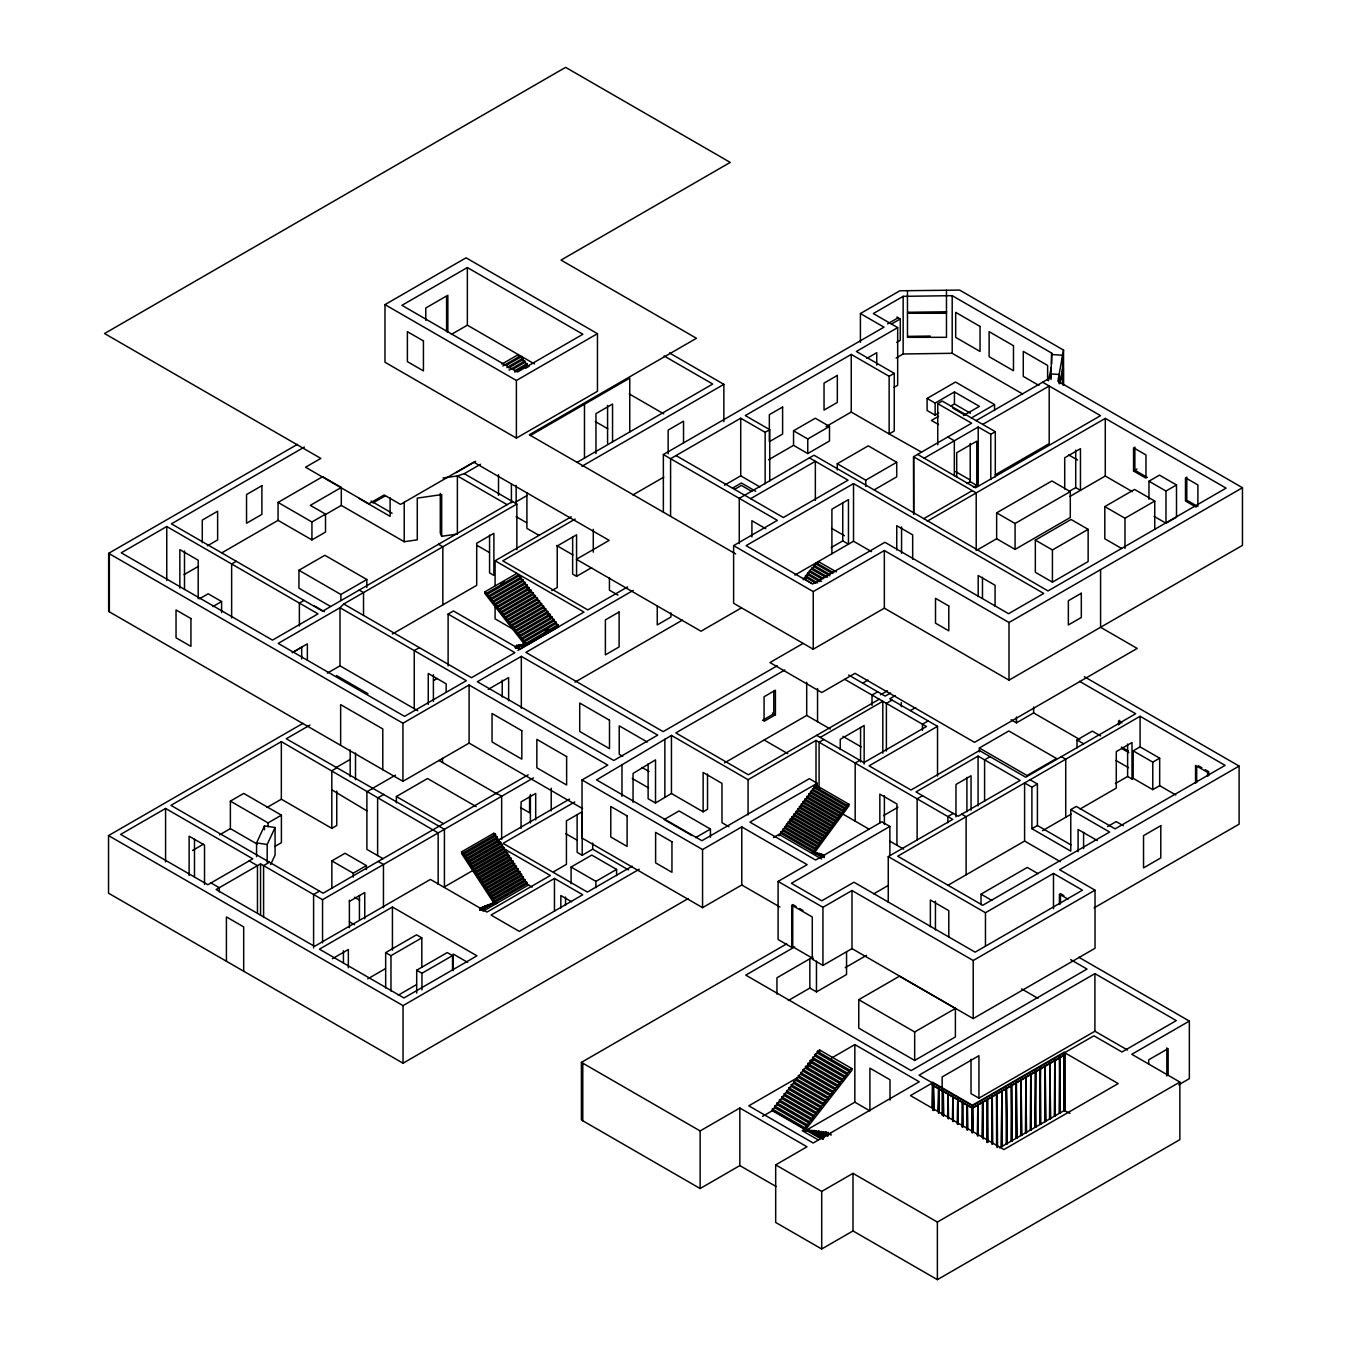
<?xml version="1.0" encoding="UTF-8"?>
<svg xmlns="http://www.w3.org/2000/svg" width="1347" height="1347" viewBox="0 0 1347 1347"><rect width="100%" height="100%" fill="white"/><g stroke="black" fill="none" stroke-linecap="round" stroke-linejoin="round"><path stroke-width="1.5" d="M894.071 387.313L897.674 385.242L897.674 327.607L873.327 313.548L903.147 296.34L952.194 295.666L1051.67 353.099L1050.896 377.446L976.137 420.618M860.413 342.374L860.413 313.548L899.847 290.784L959.636 290.093L1063.541 350.102L1057.883 381.167L1242.456 487.732L1242.456 545.367L1009.004 680.151L884.339 608.171L813.234 649.22L733.61 603.254L733.61 545.619L777.354 520.363L663.364 454.545L663.364 512.18M1059.803 383.525L1062.615 368.118M1048.387 380.73L1051.35 367.293M1059.954 383.525L1063.322 368.169L1063.322 384.754M256.57 856.625L256.57 842.868L264.467 825.879L275.074 827.529L275.074 855.025L270.696 864.471M267.194 862.198L267.194 844.518L275.074 827.529M790.605 821.535L793.046 818.218M806.853 1068.154L813.268 1059.921M805.119 578.823L809.109 574.041M516.861 549.677L516.861 504.047L343.754 603.978L340 607.733L278.206 643.411L404.555 716.368L466.348 680.69L340 607.733L340 665.822L417.755 710.711M817.259 787.406L817.259 783.264L809.345 778.684L701.905 840.713L596.553 779.896L671.446 735.428L748.073 779.677L816.013 740.446L952.733 819.38L888.262 856.591L888.262 902.237M648.126 763.816L648.126 798.737L655.518 802.997L671.446 793.518L703.134 811.82L707.529 809.294L707.529 774.087M384.989 304.624L466.062 257.816L597.462 333.669L597.462 391.304L516.389 438.112L384.989 362.259L384.989 304.624L516.389 380.477L597.462 333.669M467.358 267.548L401.928 305.331L517.45 372.025L582.881 334.258L467.358 267.548L467.358 325.183L534.456 363.926M451.38 334.41L467.358 325.183M582.561 808.621L469.093 743.106L402.938 781.311L108.652 611.42L108.652 553.331L297.502 444.308M166.759 526.525L121.247 552.809L272.498 640.128L318.01 613.862L166.759 526.525L166.759 580.473M304.405 447.052L171.406 523.848L322.657 611.168L512.534 501.539M501.943 364.044L518.309 354.598L518.309 355.945M502.97 365.963L520.464 355.844L520.464 357.208L506.472 365.29M506.876 367.546L522.636 358.454L522.636 359.801L508.627 367.883M222.019 552.725L278.054 520.363L278.054 502.414L322.64 476.686L341.296 487.462L341.296 505.411L404.218 541.73L417.284 539.827L417.284 498.121L441.681 494.585L441.681 536.308L457.374 534.035L457.374 475.929L464.244 473.673L480.475 464.294M509.048 370.139L524.791 361.047L524.791 362.394L512.55 369.482M207.387 545.838L217.642 539.928L217.625 511.237L202.269 520.094L202.286 542.656M514.706 370.728L526.963 363.656L526.963 365.003L514.706 372.075M525.633 368.27L529.135 366.249L526.963 365.003M184.051 574.63L198.514 566.279M341.296 487.462L310.315 505.361L325.519 514.133L325.519 532.065L311.932 539.911L278.054 520.363M236.281 561.312L231.633 563.989L231.633 617.936M278.054 502.414L311.932 521.979L325.519 514.133M324.088 515.345L341.296 505.411M199.541 598.775L208.179 593.791L221.598 601.537L221.598 612.599M372.951 502.919L385.394 495.747M212.961 606.52L221.598 601.537M455.993 472.696L475.659 461.348M530.331 435.519L629.756 378.103L629.756 432.05M330.402 606.369L298.933 588.201L298.933 570.252L324.863 555.284L366.822 579.513L366.822 587.477M304.018 600.408L299.371 603.086L299.371 625.917M298.933 570.252L340.892 594.482L366.822 579.513M577.021 462.391L712.731 384.03L664.071 355.945M515.901 501.943L526.728 495.679M581.938 466.281L723.861 384.35L723.861 421.695M292.215 652.638L307.369 643.883L307.369 660.198M292.518 652.52L301.021 647.604M887.572 323.869L898.213 317.74M663.364 454.545L883.986 327.153L860.413 313.548M891.428 324.055L900.284 318.936L900.284 340.336L896.732 342.374M769.743 481.132L769.743 429.676L765.147 432.32L740.715 418.21L670.587 458.704L670.587 516.339M826.065 426.578L851.237 412.047L889.138 433.936L894.256 430.973L894.256 373.338L889.138 376.301L851.237 354.413L745.295 415.566L769.743 429.676M897.674 327.607L856.355 351.449L894.256 373.338M495.09 585.659L495.09 560.756L571.229 516.793M575.186 519.05L502.785 560.84L587.78 609.905L627.601 586.922M866.778 358.437L876.745 352.678L876.745 365.138M392.364 634.016L476.703 585.322L476.703 543.245L493.894 533.328L493.894 575.388L489.567 572.896L489.567 535.028M632.888 494.955L663.818 477.107M327.321 673.146L340 665.822M526.812 645.247L523.882 643.546L484.768 593.37L484.768 591.922L516.911 573.367M448.113 665.957L448.113 614.097L453.484 610.982L519.706 649.22L583.992 612.094L495.09 560.756M500.831 584.093L504.401 582.039M486.823 593.118L518.965 574.546L518.965 576.011L486.823 594.566L486.823 593.118L484.768 591.922M896.142 358.016L903.147 353.975L952.194 353.301L1022.743 394.031M488.877 595.761L521.02 577.19L521.02 578.638L488.877 597.209L488.877 595.761L486.823 594.566M490.931 598.388L523.091 579.833L523.091 581.281L490.931 599.853L490.931 598.388L488.877 597.209M493.002 601.031L525.145 582.476L525.145 583.925L493.002 602.479L493.002 601.031L490.931 599.853M793.551 445.352L793.551 430.771L815.289 418.227L829.499 426.427L829.499 440.991L807.762 453.552L793.551 445.352L768.531 459.798M495.056 603.675L527.199 585.12L527.199 586.568L495.056 605.123L495.056 603.675L493.002 602.479M419.388 647.638L414.253 650.601L414.253 708.69M497.11 606.318L529.27 587.763L529.27 589.211L497.11 607.766L497.11 606.318L495.056 605.123M499.181 608.962L531.324 590.39L531.324 591.855L499.181 610.41L499.181 608.962L497.11 607.766M688.3 898.516L403.039 1063.221L108.535 893.196L108.535 835.595L302.957 723.356M501.236 611.605L533.378 593.034L533.378 594.498L501.236 613.053L501.236 611.605L499.181 610.41M724.534 485.189L740.715 475.845L759.91 486.94M165.58 808.453L120.641 834.399L207.859 884.743L252.781 858.797L165.58 808.453L165.58 861.928M438.162 884.356L438.162 832.934L281.338 741.625L170.934 805.354L323.112 893.213L528.192 774.811M309.945 725.09L286.271 738.762L444.426 829.314L444.426 886.898L473.033 870.381M503.29 614.232L535.433 595.677L535.433 597.125L503.29 615.697L503.29 614.232L501.236 613.053M793.551 430.771L807.762 438.97L829.499 426.427M505.344 616.875L537.504 598.321L537.504 599.769L505.344 618.34L505.344 616.875L503.29 615.697M551.799 590.643L557.237 587.494L557.237 545.973L576.567 534.81L576.567 576.331L572.643 574.075L572.643 536.695M576.567 576.331L591.602 567.659M732.482 488.17L741.406 483.001L755.718 491.268M507.415 619.519L539.558 600.964L539.558 602.412L507.415 620.967L507.415 619.519L505.344 618.34M734.536 489.399L741.406 485.425L751.727 491.386M509.469 622.162L541.612 603.608L541.612 605.056L509.469 623.61L509.469 622.162L507.415 620.967M511.523 624.806L543.666 606.251L543.666 607.699L511.523 626.254L511.523 624.806L509.469 623.61M513.577 627.449L545.737 608.878L545.737 610.343L513.577 628.897L513.577 627.449L511.523 626.254M515.648 630.093L547.791 611.521L547.791 612.969L515.648 631.541L515.648 630.093L513.577 628.897M433.633 680.538L437.253 678.45M517.703 632.72L549.845 614.165L549.845 615.613L517.703 634.184L517.703 632.72L515.648 631.541M750.649 498.659L815.356 461.314L815.356 500.427M938.64 413.108L935.138 415.129L927.09 410.481L927.09 398.443L955.511 382.026L994.557 404.571L994.557 410.582M257.277 844.165L230.371 828.624L230.371 801.128L243.723 793.417L281.405 815.171L281.405 842.666L274.721 846.522M519.757 635.363L551.916 616.808L551.916 618.256L519.757 636.811L519.757 635.363L517.703 634.184M521.828 638.007L553.971 619.452L553.971 620.9L521.828 639.455L521.828 638.007L519.757 636.811M523.882 640.65L556.025 622.095L556.025 623.543L523.882 642.098L523.882 640.65L521.828 639.455M927.09 398.443L935.138 403.09L954.434 391.943L979.404 406.356L963.475 415.533M515.009 646.914L518.578 644.843L520.632 646.038L520.632 644.59L522.687 645.769L522.687 644.321L524.758 645.516M937.748 444.813L937.748 403.645L942.243 401.052L995.298 431.68L995.298 476.956M515.278 647.671L520.632 644.59M515.547 648.446L522.687 644.321M545.316 631.187L548.886 629.116M517.602 648.176L524.758 644.051M525.936 643.294L558.079 624.722L558.079 626.187L525.936 644.742L525.936 643.294L523.882 642.098M837.262 469.985L837.262 463.738L868.259 445.84L896.715 462.274L896.715 476.855L874.321 489.786M517.888 650.399L558.954 626.692M950.931 406.019L954.434 403.982L970.48 413.243M108.652 553.331L402.938 723.221L469.093 685.017L607.783 765.096L582.022 779.964L582.022 838.053L702.562 907.642L741.776 884.996L779.913 907.019M633.208 590.424L525.886 652.386L663.128 731.623L777.219 665.772M521.323 656.359L477.36 681.734L613.777 760.483L657.723 735.108L521.323 656.359L521.323 708.219M938.539 416.324L931.434 420.432L938.539 424.541M192.554 850.462L203.363 844.232M219.561 834.871L230.371 828.624M267.009 807.476L281.338 799.209L331.817 828.354L336.75 825.492L336.75 791.043M335.437 767.958L350.001 759.556M336.75 767.908L331.817 770.77L331.817 828.354M488.271 689.344L508.627 677.592L508.627 700.726M853.527 483.607L746.103 545.636L812.611 584.042L884.912 542.302L1008.583 613.71L1043.723 593.421L853.527 483.607L853.527 541.241L794.898 575.102M230.371 801.128L268.053 822.882L281.405 815.171M971.339 417.974L994.557 404.571M837.262 463.738L865.717 480.172L896.715 462.274M913.687 456.818L913.687 514.453L913.552 456.751L971.642 423.211L937.748 403.645M924.177 458.199L978.208 426.999L990.803 434.273L995.298 431.68M982.704 424.406L1049.195 386.017L1049.195 443.651L995.281 474.784M371.856 788.786L395.446 775.165M373.153 788.163L366.889 791.783L366.889 849.368L382.952 858.645M575.001 682.121L682.34 620.159M533.513 777.876L322.556 899.678L260.56 863.882L216.143 889.525L314.525 946.335L430.417 879.423L486.974 912.071L550.334 875.499L502.616 847.937M383.895 794.36L377.615 797.98L377.615 855.564M269.467 862.232L263.591 865.633L263.591 917.038M396.388 802.795L396.388 796.515L427.555 778.515L476.181 806.6M831.166 547.572L842.751 540.871L848.458 544.171L848.458 499.636L831.907 509.183L831.907 553.735M803.233 579.732L809.732 570.589L816.231 564.14L831.975 573.233M741.524 607.817L700.996 631.221L576.415 559.291L609.164 540.383L473.723 462.173L400.53 504.418L384.148 494.955L368.859 503.778L305.55 467.224L320.822 458.401L104.544 333.534L565.605 67.35L730.242 162.398L561.025 260.089L696.45 338.282L529.304 434.778L735.647 553.903M966.877 483.59L970.227 481.67L976.794 485.459L976.794 441.159L956.707 452.744L956.707 476.922M973.443 487.395L978.208 484.634L978.208 426.999M739.267 543.649L739.267 498.356L813.992 455.219L923.806 518.629L972.265 490.645M331.85 888.38L331.85 860.885L345.051 853.257L366.401 865.599L366.401 869.522M927.207 521.205L1105.281 418.395L1226.073 488.136L1048 590.946L923.806 518.629M733.61 545.619L813.234 591.586L884.339 550.536L1009.004 622.516L1242.456 487.732M319.475 891.108L313.598 894.509L313.598 947.968M331.85 860.885L353.2 873.21L366.401 865.599M996.645 538.749L996.645 512.853L1051.889 480.963L1070.293 491.604L1070.293 517.484L1015.066 549.391L996.645 538.749L976.205 550.553L976.205 492.918L913.552 456.751M349.395 901.412L364.751 892.539L364.751 918.772M803.132 643.395L769.945 662.556L821.805 692.51L855.008 673.332L974.521 742.349L1137.188 648.429L1100.583 627.281L1100.583 569.646M1068.71 491.655L1075.714 487.614L1080.462 490.359L1080.462 448.686L1064.702 457.778L1064.702 489.045M996.645 512.853L1015.066 523.495L1070.293 491.604M1069.956 496.42L1105.281 476.03L1132.372 491.672M493.457 902.49L461.583 853.51L461.583 851.843L493.777 833.254L495.511 834.248L495.511 835.915L463.317 854.52L463.317 852.853L495.511 834.248M784.88 669.947L675.824 732.903L748.36 774.778L879.221 699.228M465.052 855.513L497.245 836.925L497.245 838.592L465.052 857.18L465.052 855.513L463.317 854.52M1133.551 470.995L1145.977 478.168L1145.977 454.949L1133.551 447.776L1133.551 470.995L1136.969 469.025M466.786 858.191L498.996 839.602L498.996 841.269L466.786 859.857L466.786 858.191L465.052 857.18M497.38 840.764L569.562 799.091M468.52 860.851L500.73 842.262L500.73 843.929L468.52 862.518L468.52 860.851L466.786 859.857M392.432 907.019L319.441 949.164L403.965 997.959L476.956 955.814L392.432 907.019L392.432 950.207M574.765 801.97L503.054 843.357L587.393 892.068L632.214 866.188M470.271 863.528L502.465 844.939L502.465 846.606L470.271 865.195L470.271 863.528L468.52 862.518M1035.338 540.113L1071.05 519.487L1088.14 529.354L1088.14 561.531L1052.428 582.157L1035.338 572.29L1035.338 540.113L1052.428 549.963L1088.14 529.354M472.006 866.205L504.199 847.6L504.199 849.267L472.006 867.872L472.006 866.205L470.271 865.195M473.74 868.866L505.933 850.277L505.933 851.944L473.74 870.532L473.74 868.866L472.006 867.872M1121.613 548.482L1104.809 538.783L1104.809 506.607L1134.561 489.416L1154.749 501.067L1154.749 529.219M1148.957 499.316L1148.957 481.216L1159.481 475.137L1176.503 484.971L1176.503 517.147L1165.98 523.225L1154.059 516.339M475.474 871.543L507.684 852.954L507.684 854.621L475.474 873.21L475.474 871.543L473.74 870.532M477.208 874.203L509.419 855.614L509.419 857.281L477.208 875.87L477.208 874.203L475.474 873.21M332.423 958.71L348.351 949.517L348.351 967.769M478.943 876.88L511.153 858.292L511.153 859.958L478.943 878.547L478.943 876.88L477.208 875.87M480.694 879.557L512.887 860.952L512.887 862.619L480.694 881.224L480.694 879.557L478.943 878.547M762.453 720.392L773.784 713.843L773.784 691.314M482.428 882.218L514.621 863.629L514.621 865.296L482.428 883.885L482.428 882.218L480.694 881.224M775.401 714.769L764.069 721.318L764.069 696.753L775.401 690.203L775.401 714.769L772.42 713.051M484.162 884.895L516.372 866.289L516.372 867.956L484.162 886.562L484.162 884.895L482.428 883.885M1148.957 481.216L1165.98 491.049L1176.503 484.971M1104.809 506.607L1124.981 518.241L1154.749 501.067M485.897 887.555L518.107 868.967L518.107 870.633L485.897 889.222L485.897 887.555L484.162 886.562M487.631 890.232L519.841 871.644L519.841 873.311L487.631 891.899L487.631 890.232L485.897 889.222M385.663 988.008L385.663 952.632L416.526 934.818L421.813 937.882L421.813 967.011M489.382 892.893L521.575 874.304L521.575 875.971L489.382 894.56L489.382 892.893L487.631 891.899M491.116 895.57L523.31 876.981L523.31 878.648L491.116 897.237L491.116 895.57L489.382 894.56M724.501 762.89L806.701 715.442L830.257 729.03M862.585 683.165L867.973 680.067M385.663 952.632L390.967 955.68L421.813 937.882M492.85 898.247L525.061 879.642L525.061 881.308L492.85 899.914L492.85 898.247L491.116 897.237M479.902 908.686L483.472 906.615L485.206 907.625L485.206 905.959L486.957 906.952M479.852 909.057L485.206 905.959M479.801 909.427L486.957 905.285L488.692 906.295L488.692 904.628L490.426 905.622M492.85 899.914L494.585 900.907L526.795 882.319L526.795 883.986L481.334 910.235M479.751 909.797L488.692 904.628M479.684 910.168L490.426 903.955L493.894 904.308M481.435 909.494L492.16 903.298M481.384 909.865L493.894 902.642M483.068 911.246L528.529 884.996M367.748 978.865L385.377 968.678M553.752 871.677L566.43 864.353L566.43 820.862L582.207 811.753L582.207 855.261L577.122 852.314L577.122 815.019M582.207 855.261L592.68 849.199L628.578 869.926M571.094 883.716L571.094 867.03L591.771 855.092L616.589 869.421L616.589 875.668M877.672 691.786L872.014 695.052L872.014 705.424M554.459 878.446L491.032 915.068L519.285 931.383L582.729 894.762L554.459 878.446L554.459 911.347M880.551 694.766L887.488 690.758M890.586 692.998L885.181 696.113L848.627 675.015M416.694 993.093L416.694 970.21L447.255 952.565L452.525 955.612L452.525 970.177M820.239 737.415L882.807 701.299L882.807 753.158M895.183 695.641L889.778 698.773L937.529 726.336L937.529 776.125M823.825 739.486L819.094 742.214L819.094 787.86M892.068 700.086L886.393 703.37L886.393 751.087M416.694 970.21L421.965 973.258L452.525 955.612M398.224 995.197L416.375 984.708M571.094 867.03L595.896 881.359L616.589 869.421M910.505 710.526L915.707 707.512M108.535 835.595L403.039 1005.62L639.253 869.253M695.54 837.666L710.441 829.062L710.441 837.262M582.022 779.964L702.562 849.553L741.776 826.906L807.156 864.656L778.095 881.426L778.095 939.516L791.733 947.396L791.733 905.133L812.275 916.987L812.275 959.232L822.95 965.412L851.994 948.625L973.208 1018.601L1095.027 948.271L1095.027 890.182L1059.584 869.724L1239.105 766.073L1239.105 824.162L1094.033 907.912M817.259 783.264L749.925 822.141L815.592 860.043L881.847 821.788L889.879 826.418L889.879 855.463M814.329 786.412L847.162 805.354L847.162 806.819L814.329 787.86L814.329 786.412L816.181 785.335L849.014 804.294L849.014 805.742L813.706 853.729L813.706 850.816L780.873 831.857L780.873 833.305L822.343 857.264M859.908 760.314L855.177 763.042L855.177 821.148M928.15 720.914L922.476 724.198L922.476 730.411M812.46 788.938L845.293 807.88L845.293 809.345L812.46 790.386L812.46 788.938L814.329 787.86M810.608 791.464L843.441 810.406L843.441 811.871L810.608 792.912L810.608 791.464L812.46 790.386M808.756 793.972L841.589 812.931L841.589 814.396L808.756 795.437L808.756 793.972L810.608 792.912M806.887 796.498L839.72 815.457L839.72 816.922L806.887 797.963L806.887 796.498L808.756 795.437M805.035 799.024L837.868 817.983L837.868 819.447L805.035 800.488L805.035 799.024L806.887 797.963M803.166 801.549L836.016 820.508L836.016 821.973L803.166 803.014L803.166 801.549L805.035 800.488M801.313 804.075L834.147 823.034L834.147 824.499L801.313 805.54L801.313 804.075L803.166 803.014M937.529 726.336L869.101 765.837L911.01 790.032L979.437 750.532L1025.707 777.236L1135.689 713.742L1079.503 681.313M799.461 806.6L832.294 825.559L832.294 827.024L799.461 808.065L799.461 806.6L801.313 805.54M797.592 809.126L830.426 828.085L830.426 829.55L797.592 810.591L797.592 809.126L799.461 808.065M795.74 811.652L828.573 830.611L828.573 832.059L795.74 813.117L795.74 811.652L797.592 810.591M793.888 814.177L826.721 833.136L826.721 834.584L793.888 815.642L793.888 814.177L795.74 813.117M792.019 816.703L824.852 835.662L824.852 837.11L792.019 818.168L792.019 816.703L793.888 815.642M790.167 819.229L823 838.188L823 839.636L790.167 820.693L790.167 819.229L792.019 818.168M788.298 821.754L821.131 840.713L821.131 842.161L788.298 823.219L788.298 821.754L790.167 820.693M786.446 824.28L819.279 843.239L819.279 844.687L786.446 825.745L786.446 824.28L788.298 823.219M784.594 826.805L817.427 845.764L817.427 847.212L784.594 828.27L784.594 826.805L786.446 825.745M782.725 829.331L815.558 848.29L815.558 849.738L782.725 830.779L782.725 829.331L784.594 828.27M780.873 831.857L782.725 830.779M773.565 837.531L780.873 833.305M847.162 805.354L849.014 804.294M845.293 807.88L847.162 806.819M843.441 810.406L845.293 809.345M841.589 812.931L843.441 811.871M839.72 815.457L841.589 814.396M837.868 817.983L839.72 816.922M836.016 820.508L837.868 819.447M834.147 823.034L836.016 821.973M832.294 825.559L834.147 824.499M830.426 828.085L832.294 827.024M828.573 830.611L830.426 829.55M1011.109 719.753L1016.446 722.834L1033.637 712.917L1079.873 739.604M826.721 833.136L828.573 832.059M824.852 835.662L826.721 834.584M823 838.188L824.852 837.11M979.353 747.989L1008.819 730.966L1056.503 758.496L1027.037 775.518L979.353 747.989L979.353 751.895M821.131 840.713L823 839.636M819.279 843.239L821.131 842.161M817.427 845.764L819.279 844.687M815.558 848.29L817.427 847.212M813.706 850.816L815.558 849.738M978.074 756.105L916.011 791.935L958.138 816.248L1020.201 780.418L978.074 756.105L978.074 805.893M811.854 853.341L813.706 852.264M815.558 854.099L817.427 853.021L824.33 857.012M883.514 815.609L897.91 807.291M824.465 856.406L819.279 853.409L817.427 854.486L817.427 853.021M824.6 855.783L821.131 853.779L819.279 854.857L819.279 853.409M922.527 795.69L917.122 798.822L917.122 840.309M990.096 756.677L984.59 759.86L984.59 801.347M889.879 826.418L791.413 883.278L821.771 900.806L853.981 882.218L975.127 952.161L1082.466 890.182L1053.489 873.462L985.465 912.727L888.262 856.591M1077.011 747.804L1077.011 739.958L1092.316 731.135L1100.617 735.917M953.255 813.436L947.85 816.551L947.85 822.781M1070.764 809.614L1076.253 806.432L1115.114 828.86L1225.097 765.365L1140.084 716.284L897.708 856.204L982.721 905.285L1109.608 832.042L1070.764 809.614L1070.764 851.119L1031.903 828.691L1031.903 787.17L1024.596 782.961L1024.596 841.05L948.12 885.198M778.095 881.426L822.95 907.306L851.994 890.535L973.208 960.512L1095.027 890.182M1031.903 787.17L1037.409 784.005L1037.409 825.526L1070.966 844.889M776.141 1186.555L739.84 1165.593L700.137 1188.525L581.399 1119.963L581.399 1062.379L786.699 943.86M873.765 893.819L888.077 885.551M1159.666 785.671L1152.779 789.645L1133.197 778.347L1133.197 750.851L1140.084 746.878L1159.666 758.176L1159.666 785.671L1175.796 794.983M794.713 946.857L745.767 975.127L911.144 1070.596L1087.012 969.065L1070.646 959.62M1031.903 828.691L1037.409 825.526M812.881 957.027L776.95 977.787L776.95 994.187M1115.367 783.567L1127.624 776.495L1132.002 779.037L1133.197 778.347M1133.197 750.851L1152.779 762.149L1159.666 758.176M1042.561 830.678L1071.134 814.177M1080.176 808.958L1116.276 788.113L1116.276 751.626L1132.002 742.534L1132.002 779.037M788.298 1000.518L809.85 988.075L816.467 991.897L846.556 974.521L846.556 951.858M845.259 967.634L866.542 955.343M981.02 904.679L981.02 894.155L1027.273 867.434L1038.082 873.681M1107.503 826.603L1116.175 821.586L1123.314 825.711M858.763 999.693L899.476 976.188L955.393 1008.465L955.393 1036.921L914.68 1060.426L858.763 1028.148L858.763 999.693L914.68 1031.97L955.393 1008.465M817.343 1051.384L849.536 1069.973L849.536 1071.64L817.343 1053.051L817.343 1051.384L819.7 1050.02L851.91 1068.609L851.91 1070.276L806.92 1127.927L802.189 1130.655L818.286 1139.949M814.969 1054.415L847.162 1073.02L847.162 1074.687L814.969 1056.082L814.969 1054.415L817.343 1053.051M812.595 1057.462L844.805 1076.051L844.805 1077.718L812.595 1059.129L812.595 1057.462L814.969 1056.082M810.237 1060.493L842.431 1079.082L842.431 1080.749L810.237 1062.16L810.237 1060.493L812.595 1059.129M807.863 1063.524L840.073 1082.112L840.073 1083.779L807.863 1065.191L807.863 1063.524L810.237 1062.16M805.489 1066.555L837.699 1085.143L837.699 1086.81L805.489 1068.222L805.489 1066.555L807.863 1065.191M803.132 1069.585L835.325 1088.191L835.325 1089.858L803.132 1071.252L803.132 1069.585L805.489 1068.222M581.399 1062.379L700.137 1130.941L739.84 1108.009L807.005 1146.785L775.687 1164.869L775.687 1222.453L821.704 1249.006L853.005 1230.939L937.377 1279.65L1179.871 1139.646L1179.871 1082.062L1131.8 1054.297L1189.35 1021.077L1189.35 1078.661L1178.743 1084.79M800.758 1072.633L832.968 1091.222L832.968 1092.888L800.758 1074.3L800.758 1072.633L803.132 1071.252M798.401 1075.664L830.594 1094.252L830.594 1095.919L798.401 1077.331L798.401 1075.664L800.758 1074.3M799.108 1076.758L748.78 1105.82L813.184 1143.014L919.243 1081.776L854.84 1044.582L831.469 1058.085M796.026 1078.694L828.237 1097.283L828.237 1098.95L796.026 1080.361L796.026 1078.694L798.401 1077.331M793.652 1081.725L825.863 1100.314L825.863 1101.981L793.652 1083.392L793.652 1081.725L796.026 1080.361M791.295 1084.756L823.488 1103.361L823.488 1105.028L791.295 1086.423L791.295 1084.756L793.652 1083.392M788.921 1087.787L821.131 1106.392L821.131 1108.059L788.921 1089.454L788.921 1087.787L791.295 1086.423M786.564 1090.834L818.757 1109.423L818.757 1111.09L786.564 1092.501L786.564 1090.834L788.921 1089.454M784.19 1093.865L816.383 1112.454L816.383 1114.121L784.19 1095.532L784.19 1093.865L786.564 1092.501M781.816 1096.896L814.026 1115.484L814.026 1117.151L781.816 1098.563L781.816 1096.896L784.19 1095.532M779.458 1099.927L811.652 1118.515L811.652 1120.182L779.458 1101.593L779.458 1099.927L781.816 1098.563M777.084 1102.957L809.294 1121.563L809.294 1123.23L777.084 1104.624L777.084 1102.957L779.458 1101.593M774.71 1106.005L806.92 1124.593L806.92 1126.26L774.71 1107.672L774.71 1106.005L777.084 1104.624M820.66 1138.585L772.353 1110.703L772.353 1109.036L774.71 1107.672M762.537 1116.36L772.875 1110.399L822.966 1139.326M849.536 1069.973L851.91 1068.609M847.162 1073.02L849.536 1071.64M844.805 1076.051L847.162 1074.687M842.431 1079.082L844.805 1077.718M840.073 1082.112L842.431 1080.749M837.699 1085.143L840.073 1083.779M835.325 1088.191L837.699 1086.81M832.968 1091.222L835.325 1089.858M830.594 1094.252L832.968 1092.888M828.237 1097.283L830.594 1095.919M825.863 1100.314L828.237 1098.95M823.488 1103.361L825.863 1101.981M821.131 1106.392L823.488 1105.028M818.757 1109.423L821.131 1108.059M816.383 1112.454L818.757 1111.09M814.026 1115.484L816.383 1114.121M811.652 1118.515L814.026 1117.151M809.294 1121.563L811.652 1120.182M806.92 1124.593L809.294 1123.23M772.353 1109.036L804.546 1127.624L806.92 1126.26M804.546 1130.958L806.92 1129.594L823.017 1138.889M804.496 1131.244L854.84 1102.183L869.926 1110.888L869.926 1068.171L889.997 1079.755L889.997 1100.095M824.751 1136.683L814.026 1130.487L811.652 1131.85L811.652 1130.184L824.179 1137.424M825.341 1135.959L816.383 1130.79L814.026 1132.154L814.026 1130.487M827.698 1136.262L818.757 1131.093L816.383 1132.457L816.383 1130.79M1094.909 973.628L919.058 1075.175L972.382 1105.87L1093.899 1035.809L1121.933 1051.99L1176.285 1020.605L1094.909 973.628L1094.909 1031.23L978.932 1098.192L971.019 1093.612L971.019 1059.247M823.488 1133.366L825.863 1131.985L831.234 1135.083M1064.433 1055.004L1064.433 1110.686L1064.383 1052.091L972.382 1105.214L932.747 1082.314L932.225 1107.638M932.713 1085.227L933.168 1110.248M933.168 1085.497L933.656 1110.517M933.656 1085.766L934.128 1110.248M938.472 1087.989L937.983 1110.955M943.27 1091.323L943.759 1115.804M948.086 1094.101L948.574 1118.582M952.901 1096.879L953.39 1121.361M957.717 1099.657L958.188 1124.139M962.533 1102.435L963.004 1126.917M967.331 1105.214L967.819 1129.695M775.687 1164.869L821.704 1191.422L853.005 1173.355L937.377 1222.066L1179.871 1082.062M972.147 1107.992L932.175 1084.975L972.382 1108.194L1064.955 1054.752L972.635 1107.992M1001.393 1146.533L1002.353 1146.533L1001.882 1090.565L1001.393 1146.533L1001.882 1091.121M1007.169 1143.755L1006.209 1088.056L1006.209 1143.755L1007.169 1143.755L1006.68 1087.787M1011.496 1085.564L1011.025 1140.976L1011.984 1140.976L1011.496 1085.008L1011.984 1140.976M1016.312 1082.786L1015.823 1138.198L1016.8 1138.198L1016.312 1082.23L1016.8 1138.198M1021.127 1080.008L1020.639 1135.42L1021.598 1135.42L1021.127 1079.452L1021.598 1135.42M1025.943 1077.23L1025.454 1132.642L1026.414 1132.642L1025.943 1076.674L1026.414 1132.642M1030.741 1074.451L1030.27 1129.864L1031.23 1129.864L1030.741 1073.896L1031.23 1129.864M1035.085 1127.085L1036.045 1127.085L1035.557 1071.118L1035.085 1127.085L1035.557 1071.673M1039.884 1124.307L1040.844 1124.307L1040.372 1068.339L1039.884 1124.307L1040.372 1068.895M1045.188 1066.117L1044.7 1121.529L1045.659 1121.529L1045.188 1065.561L1045.659 1121.529M1050.003 1063.339L1049.515 1118.751L1050.475 1118.751L1050.003 1062.783L1050.475 1118.751M1054.802 1060.56L1054.331 1115.973L1055.29 1115.973L1054.802 1060.005L1055.29 1115.973M1059.618 1057.782L1059.146 1113.194L1060.106 1113.194L1059.618 1057.227L1060.106 1113.194M1063.945 1110.416L1070.023 1113.363M999.525 1147.88L1064.669 1110.265L1064.669 1052.681L1118.195 1083.577L1003.919 1149.563L910.471 1095.599L932.461 1082.921L932.461 1107.588M443.062 478.017L457.374 475.929L507.129 504.67M907.693 312.285L946.655 311.763M907.693 336.38L930.255 336.06M907.474 313.245L946.47 313.245M1051.637 354.53L1062.615 355.204L1062.615 384.703M256.57 842.868L267.194 844.518M921.55 452.171L889.138 433.936L889.138 376.301M1042.629 382.228L1100.533 415.651L975.514 487.833L917.61 454.41M1038.924 385.444L1023.265 376.402L1023.265 351.382L1047.629 365.441L1047.629 380.039M896.866 316.966L900.284 318.936M1147.29 477.41L1134.864 470.238L1134.864 447.019M1197.449 506.371L1186.791 500.208L1186.791 477.006M1196.136 507.129L1185.478 500.966L1185.478 477.764L1197.904 484.937L1197.904 506.219M1068.659 454.899L1077.516 460M952.75 408.124L965.193 415.297M947.766 437L954.333 440.789L954.333 475.777M955.595 471.585L969.857 479.818M669.493 352.965L723.861 384.35M809.395 457.862L848.038 480.189L783.348 517.534L676.009 455.572M629.234 393.913L663.734 413.832M831.705 528.378L844.417 535.719M853.527 541.241L871.543 551.647M1084.352 676.716L1239.105 766.073M520.464 357.208L522.636 358.454M522.636 359.801L524.791 361.047M524.791 362.394L526.963 363.656M1198.392 765.753L1201.827 767.739M1205.262 769.726L1208.697 771.713L1208.697 775.67M1121.984 722.935L1118.549 720.948L1118.549 724.905M595.273 421.544L607.766 428.75M765.736 528.697L751.912 520.717L751.912 536.948M836.369 571.919L818.387 561.531L818.387 562.894M833.726 572.896L816.231 562.793L816.231 564.14M814.059 565.386L829.819 574.479M814.059 566.733L829.819 575.826M811.887 567.979L827.647 577.088M1121.378 747.046L1128.247 751.02M811.887 569.343L825.896 577.425M1121.984 748.679L1128.853 752.653M809.732 570.589L823.741 578.671M809.732 571.936L821.99 579.008M807.56 573.182L821.569 581.281M807.56 574.546L819.818 581.618M805.405 575.792L817.646 582.864M805.405 577.139L815.895 583.2M803.233 578.385L811.988 583.436M1115.956 760.449L1128.517 767.689M1077.011 739.958L1083.645 743.797M1061.335 756.677L1065.73 759.203L1065.73 817.292M1030.101 779.778L1037.409 784.005M844.771 679.326L926.467 726.504L863.898 762.621L816.652 735.344M464.244 473.673L516.861 504.047M1097.317 840.579L1078.088 829.483L1078.088 851.708M516.154 516.676L526.492 522.636M539.019 535.365L526.913 528.378L526.913 492.901M556.58 545.501L572.963 554.964M617.953 595.121L609.433 590.188L609.433 577.779M842.953 736.371L861.12 746.861M1024.596 841.05L1060.257 861.642M961.741 814.177L966.119 816.72L966.119 874.809M476.922 545.316L489.365 552.489M518.965 576.011L521.02 577.19M521.02 578.638L523.091 579.833M523.091 581.281L525.145 582.476M525.145 583.925L527.199 585.12M1063.861 895.603L1060.443 893.633L1060.443 903.82M527.199 586.568L529.27 587.763M1068.019 899.156L1059.432 894.206L1059.432 904.409M529.27 589.211L531.324 590.39M531.324 591.855L533.378 593.034M533.378 594.498L535.433 595.677M371.048 501.017L392.095 513.173M535.433 597.125L537.504 598.321M537.504 599.769L539.558 600.964M539.558 602.412L541.612 603.608M358.538 498.121L390.108 516.356L390.108 497.784M438.516 544.272L442.843 546.781L442.843 604.87M541.612 605.056L543.666 606.251M543.666 607.699L545.737 608.878M545.737 610.343L547.791 611.521M547.791 612.969L549.845 614.165M549.845 615.613L551.916 616.808M764.153 740.008L787.726 753.613M551.916 618.256L553.971 619.452M553.971 620.9L556.025 622.095M556.025 623.543L558.079 624.722M816.181 786.783L819.633 788.786M842.548 813.857L869.27 829.281M890.098 841.303L903.652 849.132M981.02 894.155L991.83 900.402M514.807 630.244L495.09 618.845L495.09 606.403M1078.795 957.246L1189.35 1021.077M448.113 614.097L514.908 652.655L471.484 677.726L343.754 603.978M647.267 742.029L619.233 725.848L619.233 754.286L622.735 756.307M815.558 852.651L824.212 857.635M359.194 590.07L363.522 592.579L363.522 615.394M821.603 858.982L779.004 834.382L779.004 835.83M641.997 767.436L649.018 771.477M1021.582 988.883L1037.948 998.329M1094.909 1031.23L1127.473 1050.02M728.929 826.721L721.975 822.697L721.975 783.348L703.134 772.471L703.134 811.82M632.265 778.499L648.631 787.944M710.441 829.062L679.073 810.945L664.172 819.548L692.055 835.645M314.154 605.763L324.374 611.656M796.161 906.531L792.743 904.561L792.743 946.806L813.268 958.66M799.579 908.501L802.997 910.471M336.447 675.504L367.984 693.722M496.336 793.215L501.656 796.279L501.656 839.467M438.92 760.415L496.942 793.922M520.531 807.543L529.59 812.78L529.59 796.33M565.757 833.658L576.684 839.956M997.066 1093.343L997.538 1147.24M992.251 1096.677L991.762 1143.839M987.435 1099.455L986.964 1142.492M982.62 1102.233L982.148 1137.02M977.821 1105.011L977.333 1135.673M495.511 835.915L497.245 836.925M497.245 838.592L498.996 839.602M498.996 841.269L500.73 842.262M500.73 843.929L502.465 844.939M502.465 846.606L504.199 847.6M504.199 849.267L505.933 850.277M505.933 851.944L507.684 852.954M507.684 854.621L509.419 855.614M509.419 857.281L511.153 858.292M511.153 859.958L512.887 860.952M512.887 862.619L514.621 863.629M396.388 796.515L443.214 823.539M514.621 865.296L516.372 866.289M516.372 867.956L518.107 868.967M518.107 870.633L519.841 871.644M571.566 901.715L560.84 895.519L560.84 908.147M519.841 873.311L521.575 874.304M521.575 875.971L523.31 876.981M523.31 878.648L525.061 879.642M525.061 881.308L526.795 882.319M526.795 883.986L532.166 887.084M461.583 851.843L463.317 852.853M497.38 902.978L495.645 901.968L495.645 903.635M496.319 903.584L494.585 902.574L494.585 900.907M483.472 908.282L480.003 907.945M378.137 861.44L383.457 864.505L383.457 907.71M823.488 1131.699L828.86 1134.797M821.131 1131.396L828.287 1135.521M823.606 1138.148L809.294 1129.897L809.294 1131.564M467.678 962.364L453.249 954.03L453.249 970.648M354.53 897.254L359.666 900.217M249.178 860.885L257.462 865.666L257.462 912.963M349.378 921.786L354.53 924.749M210.991 882.925L219.275 887.707L219.275 891.832M331.817 789.83L366.889 810.86M525.734 586.147L530.785 592.613M547.185 613.66L549.711 616.892M496.05 838.423L498.339 841.909M441.681 536.308L440.284 533.042L440.284 493.406M907.474 290.699L907.474 337.322L946.47 337.322L946.47 290.245M1207.586 776.31L1207.586 772.353L1195.564 765.416L1195.564 783.247M1196.675 766.746L1196.675 782.59M1168.135 1074.788L1168.135 1048.589L1148.671 1059.836L1148.671 1063.861M1166.839 1047.848L1166.839 1076.051M1165.98 491.049L1165.98 523.225M1152.779 762.149L1152.779 789.645M1140.084 716.284L1140.084 746.878M1127.624 744.049L1127.624 776.495M1124.981 518.241L1124.981 548.414M1119.66 720.308L1119.66 724.265M1105.281 418.395L1105.281 476.03M1083.594 832.362L1083.594 848.543M1075.714 450.1L1075.714 487.614M1064.433 1054.448L1064.433 1110.686M1063.541 350.102L1063.541 385.09M1059.096 383.676L1059.096 374.449L1051.014 373.961L1051.014 379.5M1053.489 873.462L1053.489 908.72M1052.428 549.963L1052.428 582.157M1051.67 353.099L1051.637 363.757M1033.637 707.04L1033.637 712.917M1016.446 716.974L1016.446 722.834M1015.066 523.495L1015.066 549.391M1009.004 622.516L1009.004 680.151M997.066 1147.526L996.578 1093.612L996.578 1145.186M995.063 606.201L995.063 585.272L978.191 575.523L978.191 596.468M992.739 1143.839L992.251 1096.121L992.251 1144.108M990.803 434.273L990.803 479.549M987.923 1142.492L987.435 1098.899L987.435 1142.205M985.465 912.727L985.465 945.914M983.108 1139.074L982.62 1101.678L982.62 1137.289M982.485 577.24L982.485 598.186M978.932 1098.192L978.932 1055.711L942.159 1076.943L942.159 1115.367M978.292 1135.673L977.821 1104.456L977.821 1135.942M973.208 960.512L973.208 1018.601M973.106 1132.473L972.635 1107.436L972.635 1132.743M972.382 1105.87L972.382 1108.194M972.147 1132.743L972.147 1107.436L971.675 1132.473M971.052 810.153L971.052 775.754L955.966 784.476L955.966 816.838M970.227 443.399L970.227 481.67M967.331 1129.965L967.331 1104.658L966.86 1129.695M966.91 777.404L966.91 811.803M962.533 1127.186L962.533 1101.88L962.044 1126.917M957.717 1124.408L957.717 1099.101L957.229 1124.139M954.434 391.943L954.434 403.982M952.901 1121.63L952.901 1096.323L952.413 1119.29M952.194 295.666L952.194 353.301M948.793 937.327L948.793 910.656L930.373 900.032L930.373 926.702M948.086 1118.852L948.086 1093.545L947.615 1116.511M943.27 1116.074L943.27 1090.767L942.799 1113.733M938.943 1113.026L938.943 1088.275L938.472 1113.296M937.377 1222.066L937.377 1279.65M935.441 901.21L935.441 929.935M935.138 403.09L935.138 415.129M932.747 1082.314L932.713 1109.979M914.68 1031.97L914.68 1060.426M912.677 559.19L912.677 534.877L896.748 525.684L896.748 549.997M903.147 296.34L903.147 353.975M901.564 526.946L901.564 553.297M901.278 702.528L901.278 706.67M896.934 845.243L896.934 803.974L879.844 794.107L879.844 823M884.339 550.536L884.339 608.171M884.39 795.606L884.39 824.499M865.717 480.172L865.717 486.419M864.151 764.069L864.151 725.511L840.259 739.318L840.259 749.454M860.565 727.498L860.565 761.998M854.84 1044.582L854.84 1102.183M853.005 1173.355L853.005 1230.939M851.994 890.535L851.994 948.625M851.237 354.413L851.237 412.047M842.751 502.414L842.751 540.871M830.594 1132.591L830.594 1134.258M828.237 1133.955L828.237 1132.288L825.863 1133.652L825.863 1131.985M822.95 907.306L822.95 965.412M821.704 1191.422L821.704 1249.006M821.131 853.779L821.131 855.244M819.7 1050.02L819.7 1051.687M818.757 1131.093L818.757 1132.76M817.545 688.502L817.545 721.706M816.467 961.118L816.467 991.897M816.013 740.446L816.013 784.005M813.234 591.586L813.234 649.22M809.85 959.35L809.85 988.075M807.762 438.97L807.762 453.552M806.92 1129.594L806.92 1131.261M806.701 682.239L806.701 715.442M804.546 1127.624L804.546 1129.291M765.147 432.32L765.147 483.792M748.073 779.677L748.073 814.935M741.776 826.906L741.776 884.996M740.715 418.21L740.715 475.845M739.84 1108.009L739.84 1165.593M702.562 849.553L702.562 907.642M700.137 1130.941L700.137 1188.525M683.535 442.978L683.535 421.19L668.146 430.08L668.146 453.855M671.446 735.428L671.446 793.518M670.941 612.902L670.941 617.01L657.252 624.924L657.252 606.419M664.862 739.234L664.862 797.323M655.518 802.997L655.518 759.86L633.056 773.447L633.056 802.206M621.977 765.214L621.977 796.33M612.548 441.934L612.548 404.049L595.963 413.63L595.963 453.602M607.581 405.396L607.581 443.264M595.896 881.359L595.896 887.622M593.286 529.337L593.286 552.169M592.68 843.037L592.68 849.199M584.48 404.252L584.48 458.199M582.78 1063.187L582.78 1120.771M565.521 897.035L565.521 905.453M551.209 788.231L551.209 810.86M535.702 819.919L535.702 793.417L521.053 801.886L521.053 828.388M530.398 794.427L530.398 822.966M522.249 356.551L522.249 360.71M518.578 644.843L518.578 646.307M516.389 380.477L516.389 438.112M516.507 645.112L516.507 646.56M516.154 485.375L516.154 504.148M511.405 483.943L511.405 502.717M502.212 680.201L502.212 697.039M498.508 474.632L498.508 495.376M493.777 833.254L493.777 834.921M469.093 685.017L469.093 743.106M447.844 332.339L447.844 295.262L425.787 307.992L425.787 320.35M446.598 296.609L446.598 331.631M446.177 692.072L446.177 683.821L428.262 673.483L428.262 704.414M442.506 758.378L442.506 762.486M433.397 674.645L433.397 701.45M421.965 973.258L421.965 989.893M404.218 502.313L404.218 541.73M402.938 723.221L402.938 781.311M403.039 1005.62L403.039 1063.221M390.967 955.68L390.967 991.055M382.784 769.676L382.784 728.929L340.639 704.616L340.639 745.346M359.43 895.519L359.43 919.748M355.507 752.973L355.507 779.711M353.2 873.21L353.2 877.15M350.186 749.892L350.186 776.63M349.378 900.183L349.395 927.645M343.434 950.746L343.434 962.903M340.892 594.482L340.892 600.459M322.556 899.678L322.556 942.866M311.932 521.979L311.932 539.911M301.677 646.712L301.677 658.952M281.338 741.625L281.338 799.209M268.053 822.882L268.053 826.805M264.467 825.879L264.467 829.819M260.56 863.882L260.56 915.303M243.689 971.221L243.689 926.904L226.414 916.92L226.414 961.236M204.525 884.39L204.525 845.091L189.119 836.201L189.119 875.499M198.194 598.725L198.194 560.217L179.858 549.627L179.858 588.134M194.49 839.316L194.49 876.527M184.505 550.99L184.505 589.498M109.343 553.718L109.343 611.807M261.907 485.678L246.535 494.551L246.552 523.242L261.907 514.369L261.89 485.678M782.607 407.03L769.339 414.691L769.339 441.698L782.607 434.037L782.607 407.03M837.329 375.443L824.044 383.104L824.044 410.111L837.329 402.433L837.329 375.443M619.098 611.993L605.392 619.906L605.392 654.861L619.098 646.947L619.098 611.993M1081.321 593.236L1068.356 600.728L1068.356 624.957L1081.321 617.482L1081.321 593.236M1160.794 825.677L1143.536 835.645L1143.536 867.889L1160.794 857.921L1160.794 825.677M980.044 326.429L955.68 312.352L955.68 337.373L980.044 351.432L980.044 326.429M1013.483 345.724L989.119 331.665L989.119 356.686L1013.483 370.745L1013.483 345.724M948.793 605.998L935.508 598.321L935.508 623.156L948.793 630.834L948.793 605.998M423.429 340.926L407.383 331.665L407.383 361.636L423.429 370.896L423.429 340.926M609.501 720.224L579.715 703.033L579.715 731.472L609.501 748.663L609.501 720.224M521.828 730.714L492.042 713.506L492.042 741.944L521.828 759.136L521.828 730.714M566.632 756.576L536.847 739.385L536.847 767.824L566.632 785.015L566.632 756.576M627.113 815.912L610.78 806.483L610.78 836.992L627.113 846.421L627.113 815.912M671.951 841.791L655.619 832.362L655.619 862.871L671.951 872.3L671.951 841.791M190.937 618.559L176.036 609.972L176.036 637.788L190.937 646.375L190.937 618.559"/></g></svg>
